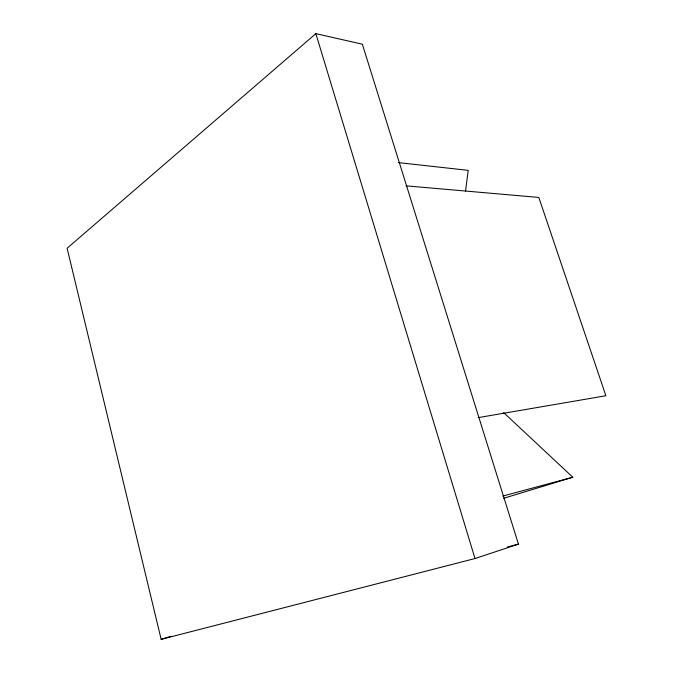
<?xml version="1.0" encoding="UTF-8"?>
<svg xmlns="http://www.w3.org/2000/svg" width="673" height="673" viewBox="0 0 673 673"><rect width="100%" height="100%" fill="white"/><g stroke="black" fill="none" stroke-linecap="round" stroke-linejoin="round"><path stroke-width="1.01" d="M465.539 191.023L468.206 170.362L398.475 162.614M315.847 33.65L67.115 248.261L161.158 639.35L475.003 558.54L518.437 544.129L362.343 44.199L315.847 33.65L475.003 558.54M161.158 639.35L171.093 636.246M503.69 498.281L572.807 477.233L503.64 412.591M502.756 496.077L572.807 477.233M507.274 547.031L518.437 544.129M478.141 417.639L605.885 395.749L538.821 197.441L406.13 185.849"/></g></svg>
